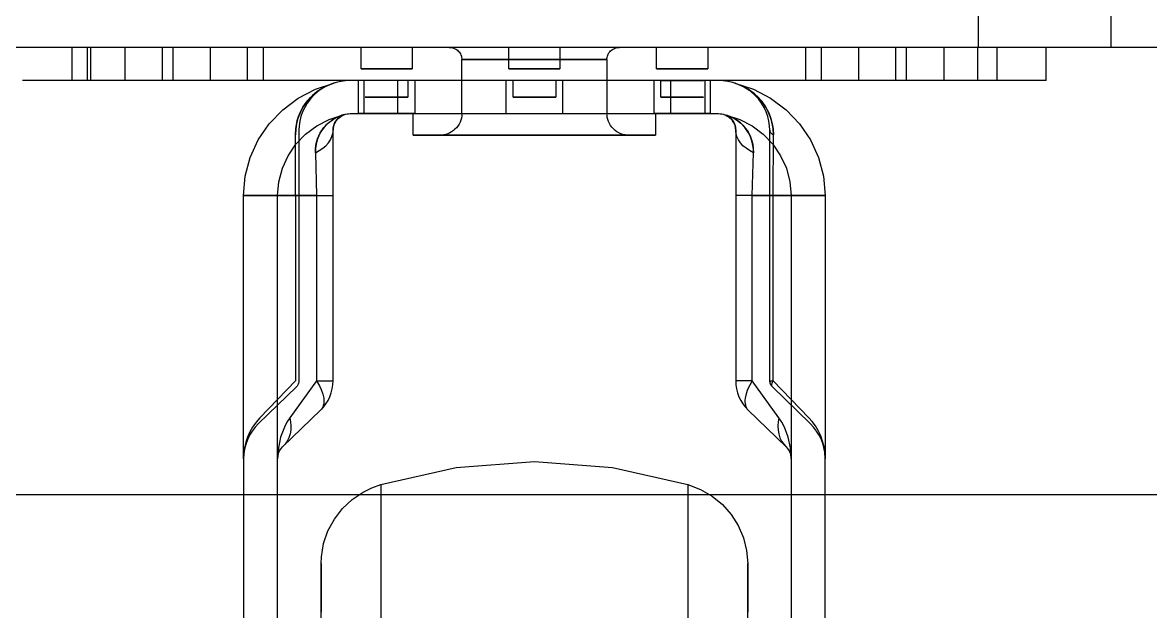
# Model space of a CAD drawing. Header units: millimetres. Extents: x 10366 to 13995, y 24552 to 29685.
# Drawn here: x 13130.9 to 13199, y 28020.3 to 28055.8 of the extents above; entities that cross this region are included whole.
import ezdxf

# ---------------------------------------------------------------- set-up
doc = ezdxf.new("R2010")
doc.units = ezdxf.units.MM
doc.header["$LTSCALE"] = 3
doc.layers.add('DomyÅ›lny', color=7, linetype='Continuous')

msp = doc.modelspace()

# ---------------------------------------------------------------- linework, layer by layer
at = {"layer": 'DomyÅ›lny'}
for p, q in [((13188.595, 28054.328), (13188.595, 28754.328)), ((13196.595, 28754.328), (13196.595, 28054.328)), ((13253.97, 28054.328), (12563.97, 28054.328)), ((13133.888, 28052.328), (13133.888, 28054.328)), ((13134.823, 28052.328), (13134.823, 28054.328)), ((13135.021, 28052.328), (13135.021, 28054.328)), ((13137.08, 28054.328), (13137.08, 28052.328)), ((13139.338, 28054.328), (13139.338, 28052.328)), ((13139.972, 28054.328), (13139.972, 28052.328)), ((13142.23, 28054.328), (13142.23, 28052.328)), ((13144.487, 28052.328), (13144.487, 28054.328)), ((13145.422, 28054.328), (13145.422, 28052.328)), ((13151.333, 28053.028), (13151.333, 28054.328)), ((13154.423, 28054.328), (13154.423, 28053.028)), ((13160.252, 28053.028), (13160.252, 28054.328)), ((13163.341, 28054.328), (13163.341, 28053.028)), ((13169.171, 28053.028), (13169.171, 28054.328)), ((13172.26, 28054.328), (13172.26, 28053.028)), ((13178.171, 28052.328), (13178.171, 28054.328)), ((13179.106, 28054.328), (13179.106, 28052.328)), ((13181.364, 28054.328), (13181.364, 28052.328)), ((13183.621, 28052.328), (13183.621, 28054.328)), ((13184.256, 28052.328), (13184.256, 28054.328)), ((13186.513, 28054.328), (13186.513, 28052.328)), ((13188.573, 28052.328), (13188.573, 28054.328)), ((13189.706, 28054.328), (13189.706, 28052.328)), ((13192.692, 28052.328), (13192.692, 28054.328)), ((13157.42, 28050.328), (13157.42, 28053.588)), ((13166.174, 28053.588), (13166.174, 28050.328)), ((13188.573, 28052.328), (13135.021, 28052.328)), ((13151.179, 28050.328), (13151.179, 28052.328)), ((13151.498, 28052.328), (13151.498, 28050.328)), ((13153.558, 28050.328), (13153.558, 28052.328)), ((13154.165, 28052.328), (13154.165, 28051.328)), ((13154.577, 28052.328), (13154.577, 28050.328)), ((13160.097, 28050.328), (13160.097, 28052.328)), ((13160.509, 28051.328), (13160.509, 28052.328)), ((13163.084, 28052.328), (13163.084, 28051.328)), ((13163.496, 28052.328), (13163.496, 28050.328)), ((13169.016, 28050.328), (13169.016, 28052.328)), ((13169.428, 28051.328), (13169.428, 28052.328)), ((13170.036, 28050.328), (13170.036, 28052.328)), ((13172.095, 28050.328), (13172.095, 28052.328)), ((13172.415, 28052.328), (13172.415, 28050.328)), ((13150.674, 28050.328), (13151.498, 28050.328)), ((13151.498, 28050.328), (13153.558, 28050.328)), ((13153.558, 28050.328), (13170.036, 28050.328)), ((13154.485, 28049.028), (13154.485, 28050.328)), ((13169.109, 28050.328), (13169.109, 28049.028)), ((13170.036, 28050.328), (13172.095, 28050.328)), ((13172.095, 28050.328), (13172.919, 28050.328)), ((13147.585, 28049.328), (13147.585, 28034.198)), ((13149.644, 28034.198), (13149.644, 28049.328)), ((13173.949, 28049.328), (13173.949, 28034.198)), ((13176.009, 28034.198), (13176.009, 28049.328)), ((13147.434, 28033.844), (13145.143, 28031.619)), ((13178.451, 28031.619), (13176.159, 28033.844)), ((13146.599, 28030.205), (13148.89, 28032.43)), ((13174.703, 28032.43), (13176.994, 28030.205)), ((13144.238, 28029.498), (13144.238, 28001.809)), ((13146.297, 28001.809), (13146.297, 28029.498)), ((13177.296, 28029.498), (13177.296, 28001.809)), ((13179.356, 28001.809), (13179.356, 28029.498)), ((12563.97, 28027.328), (13253.97, 28027.328))]:
    msp.add_line(p, q, dxfattribs=at)
for points in [[(13156.658, 28054.328, 0), (13156.733, 28054.324, 0), (13156.808, 28054.313, 0), (13156.883, 28054.295, 0), (13156.953, 28054.27, 0), (13157.022, 28054.238, 0), (13157.086, 28054.2, 0), (13157.146, 28054.156, 0), (13157.201, 28054.107, 0), (13157.251, 28054.053, 0), (13157.295, 28053.994, 0), (13157.333, 28053.932, 0), (13157.364, 28053.866, 0), (13157.388, 28053.799, 0), (13157.406, 28053.729, 0), (13157.417, 28053.659, 0), (13157.42, 28053.588, 0)], [(13166.174, 28053.588, 0), (13166.177, 28053.654, 0), (13166.186, 28053.723, 0), (13166.203, 28053.792, 0), (13166.227, 28053.86, 0), (13166.259, 28053.928, 0), (13166.298, 28053.993, 0), (13166.344, 28054.054, 0), (13166.397, 28054.111, 0), (13166.455, 28054.163, 0), (13166.519, 28054.207, 0), (13166.586, 28054.245, 0), (13166.655, 28054.276, 0), (13166.726, 28054.299, 0), (13166.797, 28054.316, 0), (13166.867, 28054.325, 0), (13166.936, 28054.328, 0)], [(13166.174, 28053.588, 0), (13166.174, 28053.588, 0), (13166.174, 28053.588, 0), (13166.174, 28053.588, 0), (13166.174, 28053.588, 0), (13166.174, 28053.588, 0), (13166.174, 28053.588, 0), (13166.174, 28053.588, 0), (13166.174, 28053.588, 0), (13166.173, 28053.588, 0), (13166.173, 28053.588, 0), (13166.169, 28053.588, 0), (13166.156, 28053.588, 0), (13166.103, 28053.588, 0), (13165.877, 28053.588, 0), (13163.49, 28053.588, 0), (13157.808, 28053.588, 0), (13157.487, 28053.588, 0), (13157.427, 28053.588, 0), (13157.422, 28053.588, 0), (13157.42, 28053.588, 0), (13157.42, 28053.588, 0), (13157.42, 28053.588, 0), (13157.42, 28053.588, 0), (13157.42, 28053.588, 0), (13157.42, 28053.588, 0), (13157.42, 28053.588, 0), (13157.42, 28053.588, 0), (13157.42, 28053.588, 0), (13157.42, 28053.588, 0), (13157.42, 28053.588, 0), (13157.42, 28053.588, 0), (13157.42, 28053.588, 0), (13157.42, 28053.588, 0), (13157.42, 28053.588, 0), (13157.42, 28053.588, 0), (13157.421, 28053.588, 0), (13157.424, 28053.588, 0), (13157.437, 28053.588, 0), (13157.49, 28053.588, 0), (13157.716, 28053.588, 0), (13158.659, 28053.588, 0), (13161.797, 28053.588, 0)], [(13161.797, 28053.588, 0), (13166.174, 28053.588, 0)], [(13135.021, 28052.328, 0), (13130.901, 28052.328, 0)], [(13144.238, 28045.385, 0), (13144.34, 28046.556, 0), (13144.64, 28047.689, 0), (13145.129, 28048.755, 0), (13145.789, 28049.722, 0), (13146.602, 28050.567, 0), (13147.539, 28051.267, 0), (13148.581, 28051.808, 0), (13149.696, 28052.175, 0)], [(13150.674, 28052.328, 0), (13150.397, 28052.316, 0), (13150.112, 28052.278, 0), (13149.824, 28052.212, 0), (13149.537, 28052.117, 0), (13149.255, 28051.993, 0), (13148.984, 28051.839, 0), (13148.727, 28051.657, 0), (13148.49, 28051.449, 0), (13148.276, 28051.219, 0), (13148.088, 28050.97, 0), (13147.93, 28050.706, 0), (13147.802, 28050.432, 0), (13147.704, 28050.153, 0), (13147.636, 28049.874, 0), (13147.597, 28049.598, 0), (13147.585, 28049.328, 0)], [(13176.009, 28049.328, 0), (13175.996, 28049.598, 0), (13175.957, 28049.874, 0), (13175.889, 28050.153, 0), (13175.792, 28050.432, 0), (13175.664, 28050.706, 0), (13175.505, 28050.97, 0), (13175.318, 28051.219, 0), (13175.104, 28051.449, 0), (13174.866, 28051.657, 0), (13174.61, 28051.839, 0), (13174.338, 28051.993, 0), (13174.056, 28052.117, 0), (13173.769, 28052.212, 0), (13173.481, 28052.278, 0), (13173.197, 28052.316, 0), (13172.919, 28052.328, 0)], [(13173.898, 28052.175, 0), (13175.012, 28051.808, 0), (13176.054, 28051.267, 0), (13176.992, 28050.567, 0), (13177.805, 28049.722, 0), (13178.464, 28048.755, 0), (13178.953, 28047.689, 0), (13179.254, 28046.556, 0), (13179.355, 28045.384, 0)], [(13192.692, 28052.328, 0), (13192.692, 28052.328, 0), (13192.692, 28052.328, 0), (13192.692, 28052.328, 0), (13192.692, 28052.328, 0), (13192.692, 28052.328, 0), (13192.692, 28052.328, 0), (13192.692, 28052.328, 0), (13192.692, 28052.328, 0), (13192.692, 28052.328, 0), (13192.692, 28052.328, 0), (13192.692, 28052.328, 0), (13192.69, 28052.328, 0), (13192.685, 28052.328, 0), (13192.663, 28052.328, 0), (13192.572, 28052.328, 0), (13192.184, 28052.328, 0), (13188.573, 28052.328, 0)], [(13146.298, 28045.385, 0), (13146.37, 28046.22, 0), (13146.585, 28047.031, 0), (13146.934, 28047.791, 0), (13147.405, 28048.483, 0), (13147.986, 28049.086, 0), (13148.657, 28049.587, 0), (13149.4, 28049.972, 0), (13150.196, 28050.235, 0)], [(13149.644, 28049.328, 0), (13149.649, 28049.418, 0), (13149.662, 28049.51, 0), (13149.684, 28049.603, 0), (13149.717, 28049.696, 0), (13149.76, 28049.787, 0), (13149.812, 28049.875, 0), (13149.875, 28049.958, 0), (13149.946, 28050.035, 0), (13150.025, 28050.104, 0), (13150.111, 28050.165, 0), (13150.201, 28050.216, 0), (13150.295, 28050.258, 0), (13150.391, 28050.289, 0), (13150.487, 28050.311, 0), (13150.582, 28050.324, 0), (13150.674, 28050.328, 0)], [(13157.42, 28050.328, 0), (13157.412, 28050.194, 0), (13157.391, 28050.059, 0), (13157.356, 28049.933, 0), (13157.308, 28049.808, 0), (13157.248, 28049.69, 0), (13157.176, 28049.581, 0), (13157.094, 28049.479, 0), (13157.004, 28049.386, 0), (13156.906, 28049.304, 0), (13156.799, 28049.231, 0), (13156.689, 28049.169, 0), (13156.573, 28049.119, 0), (13156.453, 28049.079, 0), (13156.332, 28049.051, 0), (13156.208, 28049.034, 0), (13156.081, 28049.028, 0)], [(13167.512, 28049.028, 0), (13167.392, 28049.033, 0), (13167.269, 28049.05, 0), (13167.144, 28049.078, 0), (13167.02, 28049.119, 0), (13166.897, 28049.173, 0), (13166.78, 28049.24, 0), (13166.669, 28049.319, 0), (13166.566, 28049.409, 0), (13166.473, 28049.509, 0), (13166.392, 28049.617, 0), (13166.323, 28049.731, 0), (13166.268, 28049.849, 0), (13166.225, 28049.97, 0), (13166.196, 28050.091, 0), (13166.179, 28050.211, 0), (13166.174, 28050.328, 0)], [(13172.919, 28050.328, 0), (13173.012, 28050.324, 0), (13173.107, 28050.311, 0), (13173.202, 28050.289, 0), (13173.298, 28050.258, 0), (13173.392, 28050.216, 0), (13173.483, 28050.165, 0), (13173.568, 28050.104, 0), (13173.647, 28050.035, 0), (13173.719, 28049.958, 0), (13173.781, 28049.875, 0), (13173.834, 28049.787, 0), (13173.877, 28049.696, 0), (13173.909, 28049.603, 0), (13173.932, 28049.51, 0), (13173.945, 28049.418, 0), (13173.949, 28049.328, 0)], [(13173.397, 28050.235, 0), (13174.193, 28049.972, 0), (13174.937, 28049.587, 0), (13175.608, 28049.086, 0), (13176.188, 28048.483, 0), (13176.66, 28047.791, 0), (13177.009, 28047.031, 0), (13177.223, 28046.22, 0), (13177.296, 28045.384, 0)], [(13148.577, 28047.972, 0), (13148.807, 28048.094, 0), (13149.018, 28048.235, 0), (13149.205, 28048.393, 0), (13149.362, 28048.567, 0), (13149.486, 28048.751, 0), (13149.575, 28048.942, 0), (13149.627, 28049.136, 0), (13149.64, 28049.232, 0), (13149.644, 28049.328, 0)], [(13175.016, 28047.972, 0), (13174.786, 28048.094, 0), (13174.575, 28048.235, 0), (13174.388, 28048.393, 0), (13174.231, 28048.567, 0), (13174.107, 28048.751, 0), (13174.019, 28048.942, 0), (13173.966, 28049.136, 0), (13173.953, 28049.232, 0), (13173.949, 28049.328, 0)], [(13176.009, 28049.328, 0), (13176.01, 28049.309, 0), (13176.012, 28049.29, 0), (13176.016, 28049.27, 0), (13176.031, 28049.232, 0), (13176.052, 28049.194, 0), (13176.08, 28049.158, 0), (13176.115, 28049.125, 0), (13176.154, 28049.095, 0), (13176.222, 28049.057, 0)], [(13147.386, 28045.382, 0), (13147.372, 28049.057, 0)], [(13176.207, 28045.382, 0), (13176.222, 28049.057, 0)], [(13148.577, 28047.972, 0), (13148.651, 28045.385, 0)], [(13174.942, 28045.385, 0), (13175.016, 28047.972, 0)], [(13144.238, 28029.498, 0), (13144.238, 28045.385, 0)], [(13146.297, 28029.498, 0), (13146.298, 28045.385, 0)], [(13147.386, 28045.382, 0), (13147.385, 28034.198, 0)], [(13148.651, 28045.385, 0), (13148.647, 28034.201, 0)], [(13148.651, 28045.385, 0), (13149.383, 28045.383, 0), (13149.58, 28045.382, 0), (13149.629, 28045.382, 0), (13149.641, 28045.381, 0), (13149.643, 28045.381, 0), (13149.644, 28045.381, 0), (13149.644, 28045.381, 0), (13149.644, 28045.381, 0), (13149.644, 28045.381, 0), (13149.644, 28045.381, 0), (13149.644, 28045.381, 0), (13149.644, 28045.381, 0), (13149.644, 28045.381, 0), (13149.644, 28045.381, 0), (13149.644, 28045.381, 0), (13149.644, 28045.381, 0), (13149.644, 28045.381, 0), (13149.644, 28045.381, 0), (13149.644, 28045.381, 0)], [(13174.942, 28045.385, 0), (13174.211, 28045.383, 0), (13174.013, 28045.382, 0), (13173.965, 28045.382, 0), (13173.953, 28045.381, 0), (13173.95, 28045.381, 0), (13173.949, 28045.381, 0), (13173.949, 28045.381, 0), (13173.949, 28045.381, 0), (13173.949, 28045.381, 0), (13173.949, 28045.381, 0), (13173.949, 28045.381, 0), (13173.949, 28045.381, 0), (13173.949, 28045.381, 0), (13173.949, 28045.381, 0), (13173.949, 28045.381, 0), (13173.949, 28045.381, 0), (13173.949, 28045.381, 0), (13173.949, 28045.381, 0), (13173.949, 28045.381, 0)], [(13174.947, 28034.201, 0), (13174.942, 28045.385, 0)], [(13176.207, 28045.382, 0), (13176.061, 28045.382, 0), (13176.022, 28045.381, 0), (13176.012, 28045.381, 0), (13176.009, 28045.381, 0), (13176.009, 28045.381, 0), (13176.009, 28045.381, 0), (13176.009, 28045.381, 0), (13176.009, 28045.381, 0), (13176.009, 28045.381, 0), (13176.009, 28045.381, 0), (13176.009, 28045.381, 0), (13176.009, 28045.381, 0), (13176.009, 28045.381, 0), (13176.009, 28045.381, 0), (13176.009, 28045.381, 0), (13176.009, 28045.381, 0), (13176.009, 28045.381, 0), (13176.009, 28045.381, 0), (13176.009, 28045.381, 0)], [(13176.208, 28034.198, 0), (13176.207, 28045.382, 0)], [(13177.296, 28045.384, 0), (13177.296, 28029.498, 0)], [(13179.355, 28045.384, 0), (13179.356, 28029.498, 0)], [(13147.385, 28034.198, 0), (13145.231, 28031.973, 0)], [(13148.647, 28034.201, 0), (13147.038, 28031.974, 0)], [(13147.585, 28034.198, 0), (13147.582, 28034.15, 0), (13147.575, 28034.101, 0), (13147.563, 28034.053, 0), (13147.546, 28034.006, 0), (13147.524, 28033.962, 0), (13147.497, 28033.919, 0), (13147.467, 28033.88, 0), (13147.434, 28033.844, 0)], [(13148.647, 28034.201, 0), (13149.382, 28034.2, 0), (13149.58, 28034.199, 0), (13149.629, 28034.198, 0), (13149.641, 28034.198, 0), (13149.643, 28034.198, 0), (13149.644, 28034.198, 0), (13149.644, 28034.198, 0), (13149.644, 28034.198, 0), (13149.644, 28034.198, 0), (13149.644, 28034.198, 0), (13149.644, 28034.198, 0), (13149.644, 28034.198, 0), (13149.644, 28034.198, 0), (13149.644, 28034.198, 0), (13149.644, 28034.198, 0), (13149.644, 28034.198, 0), (13149.644, 28034.198, 0), (13149.644, 28034.198, 0), (13149.644, 28034.198, 0)], [(13148.647, 28034.201, 0), (13148.828, 28033.887, 0), (13148.931, 28033.668, 0), (13149.028, 28033.388, 0), (13149.077, 28033.155, 0), (13149.089, 28033.029, 0), (13149.088, 28032.913, 0), (13149.077, 28032.808, 0), (13149.055, 28032.713, 0), (13149.025, 28032.628, 0), (13148.987, 28032.553, 0), (13148.942, 28032.487, 0), (13148.89, 28032.43, 0)], [(13148.89, 28032.43, 0), (13149.057, 28032.609, 0), (13149.208, 28032.805, 0), (13149.339, 28033.017, 0), (13149.448, 28033.241, 0), (13149.535, 28033.475, 0), (13149.596, 28033.715, 0), (13149.632, 28033.957, 0), (13149.644, 28034.198, 0)], [(13174.947, 28034.201, 0), (13174.212, 28034.2, 0), (13174.014, 28034.199, 0), (13173.964, 28034.198, 0), (13173.953, 28034.198, 0), (13173.95, 28034.198, 0), (13173.949, 28034.198, 0), (13173.949, 28034.198, 0), (13173.949, 28034.198, 0), (13173.949, 28034.198, 0), (13173.949, 28034.198, 0), (13173.949, 28034.198, 0), (13173.949, 28034.198, 0), (13173.949, 28034.198, 0), (13173.949, 28034.198, 0), (13173.949, 28034.198, 0), (13173.949, 28034.198, 0), (13173.949, 28034.198, 0), (13173.949, 28034.198, 0), (13173.949, 28034.198, 0)], [(13173.949, 28034.198, 0), (13173.961, 28033.957, 0), (13173.997, 28033.715, 0), (13174.059, 28033.475, 0), (13174.145, 28033.241, 0), (13174.254, 28033.017, 0), (13174.386, 28032.805, 0), (13174.536, 28032.609, 0), (13174.703, 28032.43, 0)], [(13174.947, 28034.201, 0), (13174.791, 28033.936, 0), (13174.663, 28033.668, 0), (13174.57, 28033.405, 0), (13174.516, 28033.155, 0), (13174.505, 28033.038, 0), (13174.504, 28032.927, 0), (13174.514, 28032.824, 0), (13174.533, 28032.728, 0), (13174.563, 28032.64, 0), (13174.601, 28032.561, 0), (13174.648, 28032.491, 0), (13174.703, 28032.43, 0)], [(13176.555, 28031.974, 0), (13174.947, 28034.201, 0)], [(13176.159, 28033.844, 0), (13176.126, 28033.88, 0), (13176.096, 28033.919, 0), (13176.07, 28033.962, 0), (13176.048, 28034.006, 0), (13176.031, 28034.053, 0), (13176.018, 28034.101, 0), (13176.011, 28034.15, 0), (13176.009, 28034.198, 0)], [(13176.009, 28034.198, 0), (13176.009, 28034.198, 0), (13176.009, 28034.198, 0), (13176.009, 28034.198, 0), (13176.009, 28034.198, 0), (13176.009, 28034.198, 0), (13176.009, 28034.198, 0), (13176.009, 28034.198, 0), (13176.009, 28034.198, 0), (13176.009, 28034.198, 0), (13176.009, 28034.198, 0), (13176.009, 28034.198, 0), (13176.009, 28034.198, 0), (13176.009, 28034.198, 0), (13176.009, 28034.198, 0), (13176.011, 28034.198, 0), (13176.02, 28034.198, 0), (13176.06, 28034.198, 0), (13176.208, 28034.198, 0)], [(13176.159, 28033.844, 0), (13176.149, 28033.856, 0), (13176.139, 28033.87, 0), (13176.131, 28033.886, 0), (13176.126, 28033.904, 0), (13176.122, 28033.923, 0), (13176.12, 28033.944, 0), (13176.12, 28033.966, 0), (13176.126, 28034.014, 0), (13176.141, 28034.065, 0), (13176.163, 28034.118, 0), (13176.208, 28034.198, 0)], [(13178.363, 28031.973, 0), (13176.208, 28034.198, 0)], [(13145.231, 28031.973, 0), (13144.997, 28031.706, 0), (13144.785, 28031.406, 0), (13144.623, 28031.119, 0), (13144.478, 28030.792, 0), (13144.377, 28030.491, 0), (13144.297, 28030.152, 0), (13144.256, 28029.869, 0), (13144.238, 28029.498, 0)], [(13145.143, 28031.619, 0), (13144.942, 28031.405, 0), (13144.762, 28031.169, 0), (13144.604, 28030.915, 0), (13144.473, 28030.646, 0), (13144.37, 28030.365, 0), (13144.296, 28030.078, 0), (13144.252, 28029.787, 0), (13144.238, 28029.498, 0)], [(13147.038, 28031.974, 0), (13146.859, 28031.697, 0), (13146.706, 28031.406, 0), (13146.477, 28030.792, 0), (13146.342, 28030.152, 0), (13146.297, 28029.498, 0)], [(13147.038, 28031.974, 0), (13147.083, 28031.726, 0), (13147.1, 28031.476, 0), (13147.088, 28031.23, 0), (13147.045, 28030.991, 0), (13146.973, 28030.766, 0), (13146.872, 28030.558, 0), (13146.747, 28030.37, 0), (13146.599, 28030.205, 0)], [(13176.555, 28031.974, 0), (13176.51, 28031.726, 0), (13176.493, 28031.476, 0), (13176.506, 28031.23, 0), (13176.548, 28030.991, 0), (13176.621, 28030.766, 0), (13176.721, 28030.558, 0), (13176.847, 28030.37, 0), (13176.994, 28030.205, 0)], [(13177.296, 28029.498, 0), (13177.251, 28030.152, 0), (13177.117, 28030.792, 0), (13176.887, 28031.406, 0), (13176.735, 28031.697, 0), (13176.555, 28031.974, 0)], [(13179.356, 28029.498, 0), (13179.333, 28029.902, 0), (13179.285, 28030.207, 0), (13179.195, 28030.563, 0), (13179.082, 28030.875, 0), (13178.93, 28031.195, 0), (13178.756, 28031.485, 0), (13178.565, 28031.744, 0), (13178.363, 28031.973, 0)], [(13179.356, 28029.498, 0), (13179.341, 28029.787, 0), (13179.297, 28030.078, 0), (13179.224, 28030.365, 0), (13179.12, 28030.646, 0), (13178.989, 28030.915, 0), (13178.832, 28031.169, 0), (13178.651, 28031.405, 0), (13178.451, 28031.619, 0)], [(13146.297, 28029.498, 0), (13146.302, 28029.594, 0), (13146.317, 28029.691, 0), (13146.341, 28029.787, 0), (13146.376, 28029.881, 0), (13146.42, 28029.97, 0), (13146.472, 28030.055, 0), (13146.532, 28030.134, 0), (13146.599, 28030.205, 0)], [(13176.994, 28030.205, 0), (13177.061, 28030.134, 0), (13177.121, 28030.055, 0), (13177.174, 28029.97, 0), (13177.218, 28029.881, 0), (13177.252, 28029.787, 0), (13177.277, 28029.691, 0), (13177.291, 28029.594, 0), (13177.296, 28029.498, 0)], [(13152.528, 28027.946, 0), (13157.081, 28028.976, 0), (13161.797, 28029.328, 0), (13166.513, 28028.976, 0), (13171.065, 28027.946, 0)], [(13148.924, 28023.176, 0), (13148.94, 28023.578, 0), (13149.075, 28024.378, 0), (13149.338, 28025.142, 0), (13149.723, 28025.851, 0), (13150.218, 28026.491, 0), (13150.799, 28027.035, 0), (13151.452, 28027.481, 0), (13151.975, 28027.743, 0), (13152.528, 28027.946, 0)], [(13152.528, 28027.946, 0), (13152.528, 28027.946, 0), (13152.528, 28027.946, 0), (13152.528, 28027.946, 0), (13152.528, 28027.946, 0), (13152.528, 28027.946, 0), (13152.528, 28027.946, 0), (13152.528, 28027.946, 0), (13152.528, 28027.946, 0), (13152.528, 28027.946, 0), (13152.528, 28027.944, 0), (13152.528, 28027.936, 0), (13152.528, 28027.907, 0), (13152.528, 28027.786, 0), (13152.528, 28027.285, 0), (13152.528, 28025.163, 0), (13152.528, 28003.283, 0), (13152.528, 27962.583, 0)], [(13171.065, 28027.946, 0), (13171.065, 28027.946, 0), (13171.065, 28027.946, 0), (13171.065, 28027.946, 0), (13171.065, 28027.946, 0), (13171.065, 28027.946, 0), (13171.065, 28027.946, 0), (13171.065, 28027.946, 0), (13171.065, 28027.946, 0), (13171.065, 28027.946, 0), (13171.065, 28027.944, 0), (13171.065, 28027.936, 0), (13171.065, 28027.907, 0), (13171.065, 28027.786, 0), (13171.065, 28027.285, 0), (13171.065, 28025.163, 0), (13171.065, 28003.283, 0), (13171.065, 27962.583, 0)], [(13171.065, 28027.946, 0), (13171.823, 28027.648, 0), (13172.53, 28027.233, 0), (13173.151, 28026.723, 0), (13173.681, 28026.123, 0), (13174.103, 28025.458, 0), (13174.415, 28024.729, 0), (13174.606, 28023.963, 0), (13174.67, 28023.176, 0)], [(13148.924, 28016.121, 0), (13148.924, 28021.499, 0), (13148.924, 28022.776, 0), (13148.924, 28023.079, 0), (13148.924, 28023.153, 0), (13148.924, 28023.171, 0), (13148.924, 28023.175, 0), (13148.924, 28023.176, 0), (13148.924, 28023.176, 0), (13148.924, 28023.176, 0), (13148.924, 28023.176, 0), (13148.924, 28023.176, 0), (13148.924, 28023.176, 0), (13148.924, 28023.176, 0), (13148.924, 28023.176, 0), (13148.924, 28023.176, 0), (13148.924, 28023.176, 0), (13148.924, 28023.176, 0), (13148.924, 28023.176, 0), (13148.924, 28023.176, 0), (13148.924, 28023.176, 0), (13148.924, 28023.176, 0), (13148.924, 28023.176, 0), (13148.924, 28023.174, 0), (13148.924, 28023.166, 0), (13148.924, 28023.135, 0), (13148.924, 28023.008, 0), (13148.924, 28022.478, 0), (13148.924, 28020.23, 0)], [(13174.67, 28016.121, 0), (13174.67, 28021.499, 0), (13174.67, 28022.776, 0), (13174.67, 28023.079, 0), (13174.67, 28023.153, 0), (13174.67, 28023.171, 0), (13174.67, 28023.175, 0), (13174.67, 28023.176, 0), (13174.67, 28023.176, 0), (13174.67, 28023.176, 0), (13174.67, 28023.176, 0), (13174.67, 28023.176, 0), (13174.67, 28023.176, 0), (13174.67, 28023.176, 0), (13174.67, 28023.176, 0), (13174.67, 28023.176, 0), (13174.67, 28023.176, 0), (13174.67, 28023.176, 0), (13174.67, 28023.176, 0), (13174.67, 28023.176, 0), (13174.67, 28023.176, 0), (13174.67, 28023.176, 0), (13174.67, 28023.176, 0), (13174.67, 28023.174, 0), (13174.67, 28023.166, 0), (13174.67, 28023.135, 0), (13174.67, 28023.008, 0), (13174.67, 28022.478, 0), (13174.67, 28020.23, 0)]]:
    msp.add_polyline3d(points, dxfattribs=at)
for points in [[(13152.878, 28053.028, 0), (13151.333, 28053.028, 0), (13152.878, 28053.028, 0), (13154.423, 28053.028, 0)], [(13161.797, 28053.028, 0), (13160.252, 28053.028, 0), (13161.797, 28053.028, 0), (13163.341, 28053.028, 0)], [(13170.715, 28053.028, 0), (13169.171, 28053.028, 0), (13170.715, 28053.028, 0), (13172.26, 28053.028, 0)], [(13147.372, 28049.057, 0), (13147.393, 28049.442, 0), (13147.484, 28049.908, 0), (13147.566, 28050.165, 0), (13147.678, 28050.435, 0), (13147.827, 28050.713, 0), (13148.015, 28050.992, 0), (13148.274, 28051.297, 0), (13148.517, 28051.525, 0), (13148.891, 28051.801, 0), (13149.234, 28051.992, 0), (13149.635, 28052.155, 0), (13149.68, 28052.17, 0), (13149.692, 28052.174, 0), (13149.695, 28052.175, 0), (13149.695, 28052.175, 0), (13149.695, 28052.175, 0), (13149.696, 28052.175, 0), (13149.696, 28052.175, 0), (13149.696, 28052.175, 0), (13149.696, 28052.175, 0), (13149.696, 28052.175, 0), (13149.696, 28052.175, 0), (13149.696, 28052.175, 0), (13149.696, 28052.175, 0), (13149.696, 28052.175, 0), (13149.696, 28052.175, 0), (13149.696, 28052.175, 0), (13149.696, 28052.175, 0), (13149.696, 28052.175, 0), (13149.696, 28052.175, 0), (13149.695, 28052.175, 0), (13149.695, 28052.175, 0), (13149.694, 28052.174, 0), (13149.689, 28052.173, 0), (13149.669, 28052.166, 0), (13149.476, 28052.097, 0), (13149.149, 28051.949, 0), (13148.692, 28051.665, 0), (13148.402, 28051.423, 0), (13148.068, 28051.061, 0), (13147.843, 28050.74, 0), (13147.652, 28050.378, 0), (13147.519, 28050.029, 0), (13147.435, 28049.705, 0), (13147.39, 28049.411, 0)], [(13170.715, 28052.328, 0), (13169.428, 28052.328, 0), (13170.715, 28052.328, 0), (13172.003, 28052.328, 0)], [(13176.222, 28049.057, 0), (13176.2, 28049.442, 0), (13176.11, 28049.907, 0), (13176.028, 28050.165, 0), (13175.915, 28050.435, 0), (13175.767, 28050.713, 0), (13175.579, 28050.992, 0), (13175.32, 28051.297, 0), (13175.077, 28051.525, 0), (13174.703, 28051.801, 0), (13174.36, 28051.992, 0), (13173.959, 28052.155, 0), (13173.913, 28052.17, 0), (13173.902, 28052.174, 0), (13173.899, 28052.175, 0), (13173.898, 28052.175, 0), (13173.898, 28052.175, 0), (13173.898, 28052.175, 0), (13173.898, 28052.175, 0), (13173.898, 28052.175, 0), (13173.898, 28052.175, 0), (13173.898, 28052.175, 0), (13173.898, 28052.175, 0), (13173.898, 28052.175, 0), (13173.898, 28052.175, 0), (13173.898, 28052.175, 0), (13173.898, 28052.175, 0), (13173.898, 28052.175, 0), (13173.898, 28052.175, 0), (13173.898, 28052.175, 0), (13173.898, 28052.175, 0), (13173.898, 28052.175, 0), (13173.898, 28052.175, 0), (13173.898, 28052.175, 0), (13173.9, 28052.174, 0), (13173.904, 28052.173, 0), (13173.924, 28052.166, 0), (13174.118, 28052.097, 0), (13174.445, 28051.949, 0), (13174.901, 28051.665, 0), (13175.191, 28051.423, 0), (13175.526, 28051.061, 0), (13175.75, 28050.74, 0), (13175.942, 28050.377, 0), (13176.074, 28050.028, 0), (13176.158, 28049.704, 0), (13176.204, 28049.411, 0)], [(13152.878, 28051.328, 0), (13151.591, 28051.328, 0), (13152.878, 28051.328, 0), (13154.165, 28051.328, 0)], [(13161.797, 28051.328, 0), (13160.509, 28051.328, 0), (13161.797, 28051.328, 0), (13163.084, 28051.328, 0)], [(13170.715, 28051.328, 0), (13169.428, 28051.328, 0), (13170.715, 28051.328, 0), (13172.003, 28051.328, 0)], [(13148.577, 28047.972, 0), (13148.58, 28048.189, 0), (13148.603, 28048.4, 0), (13148.644, 28048.605, 0), (13148.703, 28048.802, 0), (13148.779, 28048.99, 0), (13148.87, 28049.168, 0), (13149.092, 28049.492, 0), (13149.361, 28049.767, 0), (13149.664, 28049.99, 0), (13149.981, 28050.155, 0), (13150.196, 28050.235, 0), (13150.196, 28050.235, 0), (13150.196, 28050.235, 0), (13150.196, 28050.235, 0), (13150.196, 28050.235, 0), (13150.196, 28050.235, 0), (13150.196, 28050.235, 0), (13150.196, 28050.235, 0), (13150.196, 28050.235, 0), (13150.195, 28050.235, 0), (13150.194, 28050.234, 0), (13150.176, 28050.228, 0), (13149.805, 28050.071, 0), (13149.597, 28049.948, 0), (13149.4, 28049.8, 0), (13149.216, 28049.63, 0), (13149.049, 28049.437, 0), (13148.903, 28049.225, 0), (13148.781, 28048.994, 0), (13148.685, 28048.746, 0), (13148.617, 28048.483, 0), (13148.583, 28048.232, 0)], [(13149.644, 28049.328, 0), (13149.655, 28049.469, 0), (13149.688, 28049.614, 0), (13149.745, 28049.76, 0), (13149.83, 28049.901, 0), (13149.886, 28049.972, 0), (13149.948, 28050.037, 0), (13150.015, 28050.096, 0), (13150.154, 28050.191, 0), (13150.253, 28050.24, 0), (13150.355, 28050.279, 0), (13150.358, 28050.28, 0), (13150.358, 28050.28, 0), (13150.358, 28050.28, 0), (13150.358, 28050.28, 0), (13150.358, 28050.28, 0), (13150.358, 28050.28, 0), (13150.358, 28050.28, 0), (13150.358, 28050.28, 0), (13150.358, 28050.28, 0), (13150.358, 28050.28, 0), (13150.358, 28050.28, 0), (13150.358, 28050.28, 0), (13150.358, 28050.28, 0), (13150.358, 28050.28, 0), (13150.358, 28050.28, 0), (13150.358, 28050.28, 0), (13150.358, 28050.28, 0), (13150.358, 28050.28, 0), (13150.357, 28050.279, 0), (13150.351, 28050.278, 0), (13150.283, 28050.253, 0), (13150.181, 28050.206, 0), (13150.095, 28050.155, 0), (13150.003, 28050.086, 0), (13149.917, 28050.006, 0), (13149.841, 28049.916, 0), (13149.788, 28049.838, 0), (13149.738, 28049.744, 0), (13149.699, 28049.649, 0), (13149.671, 28049.553, 0), (13149.653, 28049.458, 0)], [(13152.878, 28050.328, 0), (13151.179, 28050.328, 0), (13152.878, 28050.328, 0), (13154.577, 28050.328, 0)], [(13170.715, 28050.328, 0), (13169.016, 28050.328, 0), (13170.715, 28050.328, 0), (13172.415, 28050.328, 0)], [(13173.949, 28049.328, 0), (13173.939, 28049.469, 0), (13173.906, 28049.614, 0), (13173.848, 28049.76, 0), (13173.763, 28049.901, 0), (13173.707, 28049.972, 0), (13173.646, 28050.037, 0), (13173.579, 28050.096, 0), (13173.439, 28050.191, 0), (13173.341, 28050.24, 0), (13173.239, 28050.279, 0), (13173.236, 28050.28, 0), (13173.235, 28050.28, 0), (13173.235, 28050.28, 0), (13173.235, 28050.28, 0), (13173.235, 28050.28, 0), (13173.235, 28050.28, 0), (13173.235, 28050.28, 0), (13173.235, 28050.28, 0), (13173.235, 28050.28, 0), (13173.235, 28050.28, 0), (13173.235, 28050.28, 0), (13173.235, 28050.28, 0), (13173.235, 28050.28, 0), (13173.235, 28050.28, 0), (13173.235, 28050.28, 0), (13173.235, 28050.28, 0), (13173.235, 28050.28, 0), (13173.235, 28050.28, 0), (13173.235, 28050.28, 0), (13173.235, 28050.28, 0), (13173.236, 28050.279, 0), (13173.242, 28050.278, 0), (13173.311, 28050.253, 0), (13173.412, 28050.206, 0), (13173.498, 28050.155, 0), (13173.591, 28050.086, 0), (13173.676, 28050.006, 0), (13173.752, 28049.916, 0), (13173.805, 28049.838, 0), (13173.856, 28049.744, 0), (13173.895, 28049.649, 0), (13173.923, 28049.553, 0), (13173.94, 28049.458, 0)], [(13175.016, 28047.972, 0), (13175.014, 28048.189, 0), (13174.991, 28048.4, 0), (13174.949, 28048.605, 0), (13174.89, 28048.802, 0), (13174.814, 28048.99, 0), (13174.724, 28049.168, 0), (13174.501, 28049.492, 0), (13174.232, 28049.767, 0), (13173.93, 28049.99, 0), (13173.613, 28050.155, 0), (13173.397, 28050.235, 0), (13173.397, 28050.235, 0), (13173.397, 28050.235, 0), (13173.397, 28050.235, 0), (13173.397, 28050.235, 0), (13173.397, 28050.235, 0), (13173.397, 28050.235, 0), (13173.397, 28050.235, 0), (13173.398, 28050.235, 0), (13173.398, 28050.235, 0), (13173.4, 28050.234, 0), (13173.417, 28050.228, 0), (13173.789, 28050.071, 0), (13173.996, 28049.948, 0), (13174.194, 28049.8, 0), (13174.378, 28049.63, 0), (13174.544, 28049.437, 0), (13174.69, 28049.225, 0), (13174.813, 28048.994, 0), (13174.909, 28048.746, 0), (13174.976, 28048.483, 0), (13175.011, 28048.232, 0)], [(13161.797, 28049.028, 0), (13169.109, 28049.028, 0), (13161.797, 28049.028, 0), (13154.485, 28049.028, 0)], [(13147.386, 28045.382, 0), (13144.238, 28045.385, 0), (13144.238, 28045.385, 0), (13144.238, 28045.385, 0), (13144.238, 28045.385, 0), (13144.238, 28045.385, 0), (13144.238, 28045.385, 0), (13144.238, 28045.385, 0), (13144.238, 28045.385, 0), (13144.238, 28045.385, 0), (13144.238, 28045.385, 0), (13144.239, 28045.385, 0), (13144.244, 28045.385, 0), (13144.289, 28045.384, 0), (13144.515, 28045.384, 0), (13145.481, 28045.383, 0)], [(13148.651, 28045.385, 0), (13146.919, 28045.385, 0), (13146.455, 28045.385, 0), (13146.337, 28045.385, 0), (13146.308, 28045.385, 0), (13146.3, 28045.385, 0), (13146.298, 28045.385, 0), (13146.298, 28045.385, 0), (13146.298, 28045.385, 0), (13146.298, 28045.385, 0), (13146.298, 28045.385, 0), (13146.298, 28045.385, 0), (13146.298, 28045.385, 0), (13146.298, 28045.385, 0), (13146.298, 28045.385, 0), (13146.298, 28045.385, 0), (13146.298, 28045.385, 0), (13146.298, 28045.385, 0), (13146.298, 28045.385, 0), (13146.298, 28045.385, 0), (13146.298, 28045.385, 0), (13146.298, 28045.385, 0), (13146.298, 28045.385, 0), (13146.298, 28045.385, 0), (13146.298, 28045.385, 0), (13146.298, 28045.385, 0), (13146.298, 28045.385, 0), (13146.3, 28045.385, 0), (13146.311, 28045.385, 0), (13146.357, 28045.385, 0), (13146.551, 28045.385, 0)], [(13174.942, 28045.385, 0), (13177.296, 28045.384, 0), (13177.296, 28045.384, 0), (13177.296, 28045.384, 0), (13177.296, 28045.384, 0), (13177.296, 28045.384, 0), (13177.296, 28045.384, 0), (13177.296, 28045.384, 0), (13177.296, 28045.384, 0), (13177.296, 28045.384, 0), (13177.295, 28045.384, 0), (13177.295, 28045.384, 0), (13177.291, 28045.384, 0), (13177.257, 28045.384, 0), (13177.089, 28045.384, 0), (13176.366, 28045.385, 0)], [(13176.207, 28045.382, 0), (13178.524, 28045.384, 0), (13179.145, 28045.384, 0), (13179.302, 28045.384, 0), (13179.342, 28045.384, 0), (13179.352, 28045.384, 0), (13179.355, 28045.384, 0), (13179.355, 28045.384, 0), (13179.355, 28045.384, 0), (13179.355, 28045.384, 0), (13179.355, 28045.384, 0), (13179.355, 28045.384, 0), (13179.355, 28045.384, 0), (13179.355, 28045.384, 0), (13179.355, 28045.384, 0), (13179.355, 28045.384, 0), (13179.355, 28045.384, 0), (13179.355, 28045.384, 0), (13179.355, 28045.384, 0), (13179.355, 28045.384, 0), (13179.355, 28045.384, 0), (13179.355, 28045.384, 0), (13179.355, 28045.384, 0), (13179.355, 28045.384, 0), (13179.355, 28045.384, 0), (13179.355, 28045.384, 0), (13179.355, 28045.384, 0), (13179.352, 28045.384, 0), (13179.338, 28045.384, 0), (13179.276, 28045.384, 0), (13179.017, 28045.384, 0)]]:
    msp.add_polyline3d(points, close=True, dxfattribs=at)

doc.saveas('drawing.dxf')
